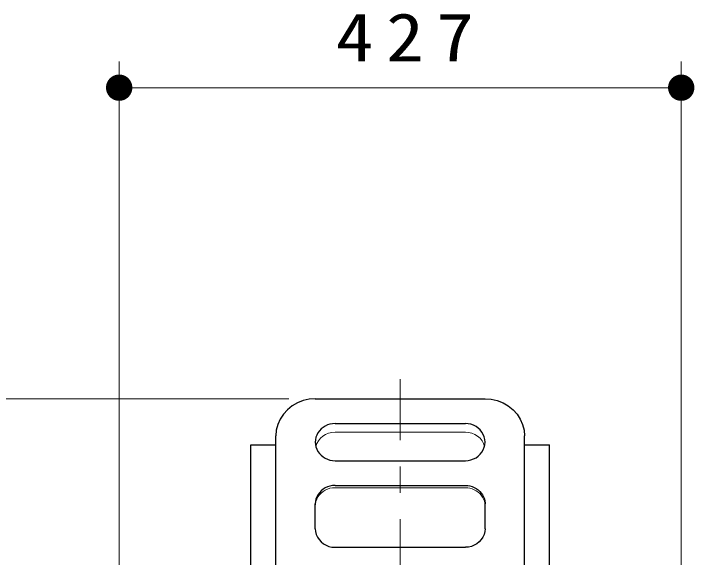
# Model space of a CAD drawing. Units: millimetres on the paper, scale 1:20. Extents: x -365 to 0, y 0 to 257.
# Drawn here: x -203.79 to -177.94, y 129.6 to 150.25 of the extents above; entities that cross this region are included whole.
import ezdxf

# ---------------------------------------------------------------- set-up
doc = ezdxf.new("R2010")
doc.units = ezdxf.units.MM
doc.linetypes.add('USER2', pattern=[6, 3, -1, 1, -1])
doc.layers.add('LY_1', color=7, linetype='Continuous', lineweight=13)
doc.styles.add('ＭＳ ゴシック', font='')
doc.styles.get('ＭＳ ゴシック').set_extended_font_data('MS Gothic')

# ---------------------------------------------------------------- blocks, each defined once
blk = doc.blocks.new('filled_dot')
at = {"color": 0, "linetype": 'Continuous', "lineweight": -2, "const_width": 1.25}
blk.add_lwpolyline([(-0.625, 0, 1), (0.625, 0, 1)], format="xyb", close=True, dxfattribs=at)

msp = doc.modelspace()

# ---------------------------------------------------------------- linework, layer by layer
at = {"layer": 'LY_1'}
for p, q in [((-199.785, 115.601), (-199.785, 148.441)), ((-178.435, 115.601), (-178.435, 148.441)), ((-199.785, 147.441), (-178.435, 147.441)), ((-193.335, 135.626), (-232.61, 135.626)), ((-191.585, 134.361), (-186.635, 134.361)), ((-191.585, 132.251), (-186.635, 132.251))]:
    msp.add_line(p, q, dxfattribs=at)
at = {"layer": 'LY_1', "linetype": 'USER2'}
msp.add_line((-189.11, 62.06), (-189.11, 136.368), dxfattribs=at)
at = {"layer": 'LY_1', "lineweight": 25}
for p, q in [((-192.335, 135.626), (-185.885, 135.626)), ((-191.585, 134.686), (-186.635, 134.686)), ((-193.835, 111.126), (-193.835, 134.216)), ((-184.385, 111.126), (-184.385, 134.216)), ((-194.785, 109.376), (-194.785, 133.876)), ((-194.785, 133.876), (-193.835, 133.876)), ((-184.385, 133.876), (-183.435, 133.876)), ((-183.435, 109.376), (-183.435, 133.876)), ((-191.585, 133.276), (-186.635, 133.276)), ((-191.585, 132.337), (-186.635, 132.337)), ((-192.335, 130.692), (-192.335, 131.632)), ((-185.885, 130.692), (-185.885, 131.632)), ((-191.585, 129.988), (-186.635, 129.988))]:
    msp.add_line(p, q, dxfattribs=at)
for points in [[(-192.335, 135.626), (-192.57, 135.608), (-192.799, 135.557), (-193.016, 135.472), (-193.217, 135.357), (-193.396, 135.213), (-193.549, 135.045), (-193.672, 134.856), (-193.762, 134.652), (-193.817, 134.437), (-193.835, 134.216)], [(-185.885, 135.626), (-185.65, 135.608), (-185.422, 135.557), (-185.204, 135.472), (-185.003, 135.357), (-184.824, 135.213), (-184.672, 135.045), (-184.549, 134.856), (-184.458, 134.652), (-184.404, 134.437), (-184.385, 134.216)], [(-191.585, 134.686), (-191.683, 134.68), (-191.779, 134.662), (-191.872, 134.632), (-191.96, 134.592), (-192.042, 134.54), (-192.115, 134.48), (-192.18, 134.41), (-192.235, 134.334), (-192.278, 134.251), (-192.31, 134.164), (-192.329, 134.073), (-192.335, 133.981), (-192.329, 133.889), (-192.31, 133.799), (-192.278, 133.712), (-192.235, 133.629), (-192.18, 133.552), (-192.115, 133.483), (-192.042, 133.422), (-191.96, 133.371), (-191.872, 133.33), (-191.779, 133.3), (-191.683, 133.283), (-191.585, 133.276)], [(-186.635, 133.276), (-186.528, 133.284), (-186.424, 133.305), (-186.324, 133.34), (-186.23, 133.388), (-186.144, 133.449), (-186.068, 133.52), (-186.004, 133.6), (-185.953, 133.688), (-185.915, 133.783), (-185.893, 133.881), (-185.885, 133.981), (-185.893, 134.082), (-185.915, 134.18), (-185.953, 134.274), (-186.004, 134.362), (-186.068, 134.443), (-186.144, 134.514), (-186.23, 134.574), (-186.324, 134.622), (-186.424, 134.657), (-186.528, 134.679), (-186.635, 134.686)], [(-191.585, 132.337), (-191.683, 132.331), (-191.779, 132.313), (-191.872, 132.283), (-191.96, 132.242), (-192.042, 132.191), (-192.115, 132.13), (-192.18, 132.061), (-192.235, 131.984), (-192.278, 131.902), (-192.31, 131.814), (-192.329, 131.724), (-192.335, 131.632)], [(-186.635, 132.337), (-186.547, 132.332), (-186.46, 132.317), (-186.375, 132.293), (-186.295, 132.26), (-186.218, 132.218), (-186.148, 132.168), (-186.084, 132.11), (-186.028, 132.046), (-185.981, 131.976), (-185.942, 131.902), (-185.913, 131.823), (-185.894, 131.742), (-185.887, 131.687), (-185.885, 131.632)], [(-192.335, 130.692), (-192.326, 130.582), (-192.298, 130.475), (-192.253, 130.372), (-192.192, 130.278), (-192.115, 130.194), (-192.026, 130.122), (-191.926, 130.064), (-191.817, 130.022), (-191.702, 129.996), (-191.585, 129.988)], [(-185.885, 130.692), (-185.894, 130.582), (-185.922, 130.475), (-185.967, 130.372), (-186.028, 130.278), (-186.105, 130.194), (-186.194, 130.122), (-186.295, 130.064), (-186.403, 130.022), (-186.518, 129.996), (-186.635, 129.988)]]:
    msp.add_lwpolyline(points, dxfattribs=at)
at = {"layer": 'LY_1'}
for points in [[(-191.585, 134.361), (-191.71, 134.351), (-191.831, 134.322), (-191.946, 134.274), (-192.05, 134.209), (-192.142, 134.129), (-192.218, 134.035), (-192.276, 133.931), (-192.315, 133.819)], [(-185.905, 133.819), (-185.944, 133.931), (-186.002, 134.035), (-186.078, 134.129), (-186.17, 134.209), (-186.274, 134.274), (-186.389, 134.322), (-186.51, 134.351), (-186.635, 134.361)], [(-191.585, 132.251), (-191.683, 132.245), (-191.779, 132.227), (-191.872, 132.198), (-191.96, 132.157), (-192.042, 132.106), (-192.115, 132.045), (-192.18, 131.976), (-192.235, 131.899), (-192.278, 131.816), (-192.31, 131.729), (-192.329, 131.638), (-192.335, 131.547)], [(-186.635, 132.251), (-186.547, 132.246), (-186.46, 132.232), (-186.375, 132.208), (-186.295, 132.174), (-186.218, 132.133), (-186.148, 132.082), (-186.084, 132.025), (-186.028, 131.961), (-185.981, 131.891), (-185.942, 131.816), (-185.913, 131.738), (-185.894, 131.657), (-185.887, 131.602), (-185.885, 131.547)]]:
    msp.add_lwpolyline(points, dxfattribs=at)

# ---------------------------------------------------------------- block references
at = {"layer": 'LY_1', "xscale": 0.4, "yscale": 0.4}
msp.add_blockref('filled_dot', (-199.785, 147.441), dxfattribs=at)
at = {"layer": 'LY_1', "xscale": 0.4, "yscale": 0.4, "rotation": 180}
msp.add_blockref('filled_dot', (-178.435, 147.441), dxfattribs=at)

# ---------------------------------------------------------------- texts
at = {"layer": 'LY_1', "insert": (-188.693, 148.441), "char_height": 1.833, "attachment_point": 8, "style": 'ＭＳ ゴシック'}
msp.add_mtext('\\T1.33;\\W1.15;427', dxfattribs=at)

doc.saveas('drawing.dxf')
